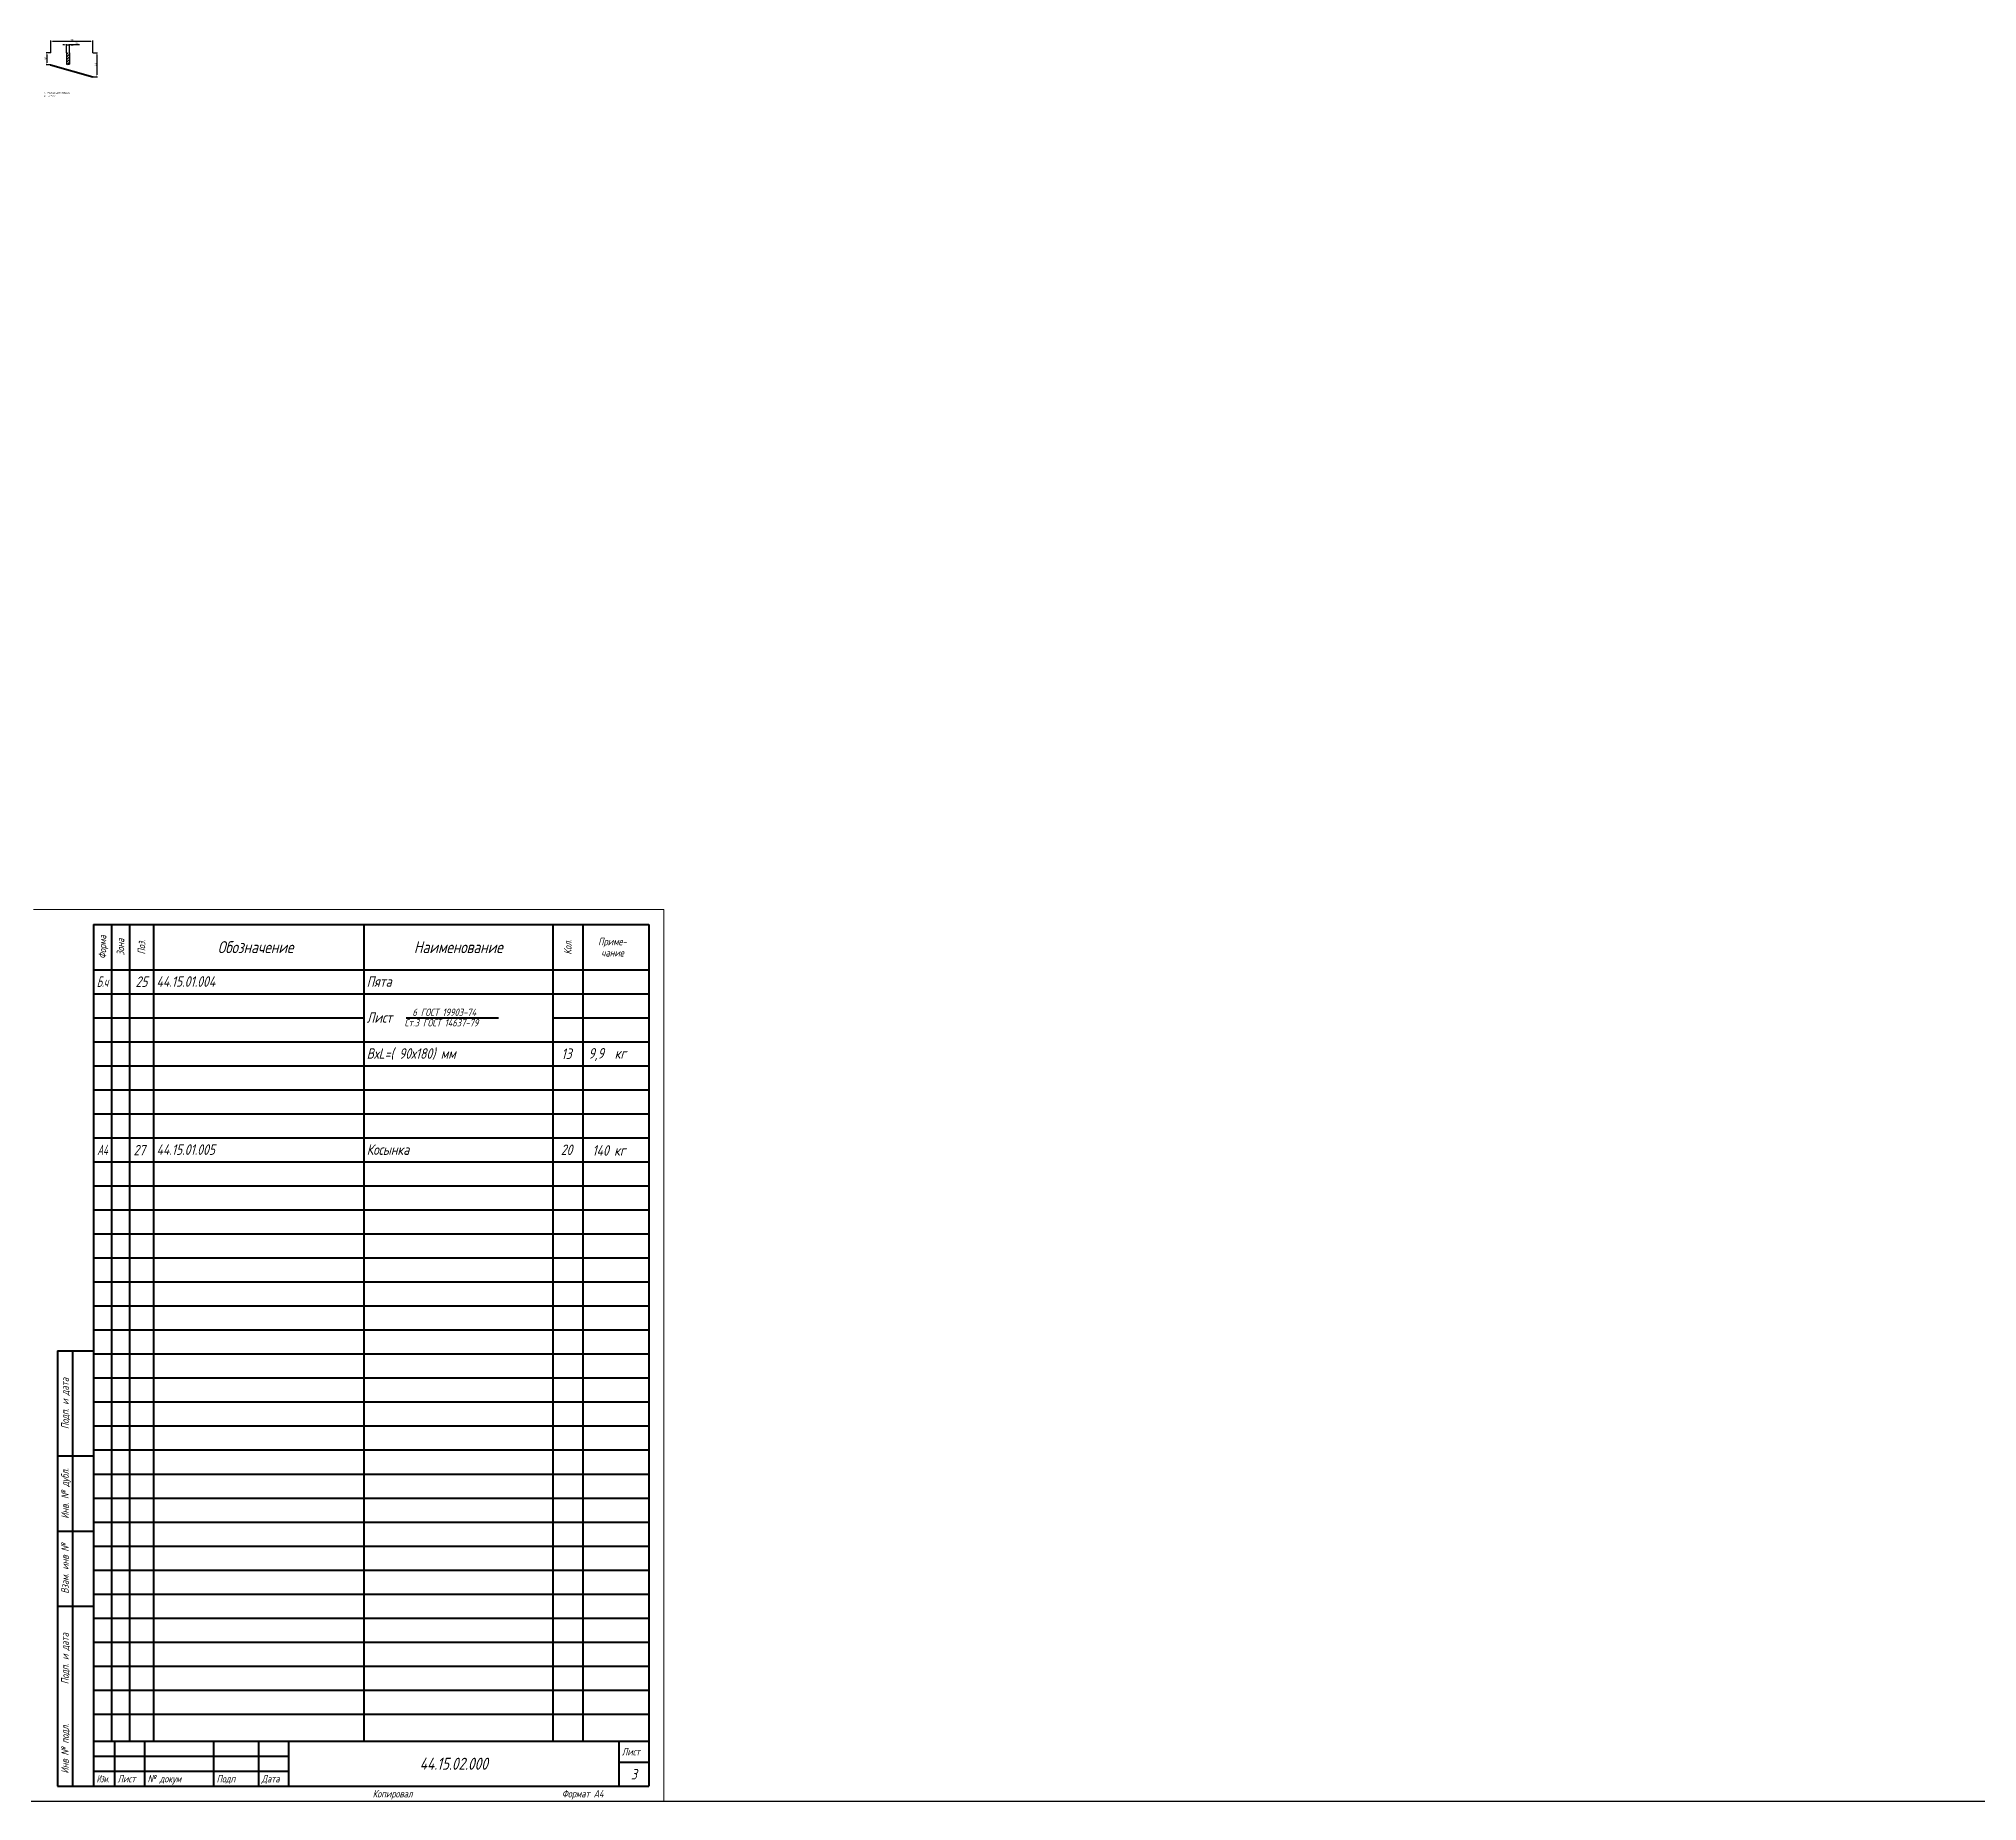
# Model space of a CAD drawing. Header units: millimetres. Extents: x -80926 to 207199, y -554506 to -32322.
# Drawn here: x 1434 to 14348, y -297529 to -285787 of the extents above; entities that cross this region are included whole.
import ezdxf
from ezdxf.enums import TextEntityAlignment as Align

# ---------------------------------------------------------------- set-up
doc = ezdxf.new("R2010")
doc.units = ezdxf.units.MM
doc.layers.add('DIM', color=5, linetype='Continuous', lineweight=15)
doc.layers.add('KORP', color=200, linetype='Continuous', lineweight=40)
doc.styles.add('GOST 2.304', font='CS_Gost2304.shx', dxfattribs={"oblique": 15})
doc.dimstyles.new('GOST', dxfattribs={"dimscale": 0, "dimtxt": 3, "dimasz": 3, "dimexe": 1.25, "dimexo": 0, "dimtad": 1, "dimtoh": 1, "dimdec": 3, "dimtxsty": 'GOST 2.304', "dimcen": 5, "dimadec": 3, "dimazin": 2, "dimtfac": 0.75, "dimtdec": 4, "dimtmove": 1, "dimatfit": 3, "dimfxl": 0, "dimtolj": 1, "dimarcsym": 0})

# ---------------------------------------------------------------- blocks, each defined once
blk = doc.blocks.new('*D170')
at = {"layer": 'Defpoints', "color": 0, "ltscale": 20}
for p in [(1514, -285880), (1794, -285803), (1794, -285880)]:
    blk.add_point(p, dxfattribs=at)
at = {"layer": 'DIM', "color": 0, "lineweight": -2, "ltscale": 20}
for p, q in [((1514, -285880), (1514, -285798)), ((1526, -285803), (1782, -285803)), ((1794, -285880), (1794, -285798))]:
    blk.add_line(p, q, dxfattribs=at)
at = {"layer": 'DIM', "color": 0, "ltscale": 20}
for points in [[(1526, -285801), (1526, -285805), (1514, -285803)], [(1782, -285801), (1782, -285805), (1794, -285803)]]:
    blk.add_solid(points, dxfattribs=at)
at = {"layer": 'DIM', "color": 0, "ltscale": 20, "insert": (1654, -285795), "char_height": 12, "attachment_point": 5, "style": 'GOST 2.304'}
blk.add_mtext('\\A1;280', dxfattribs=at)
blk = doc.blocks.new('*D171')
at = {"layer": 'Defpoints', "color": 0, "ltscale": 20}
for p in [(1794, -285880), (1794, -286040), (1821, -286040)]:
    blk.add_point(p, dxfattribs=at)
at = {"layer": 'DIM', "color": 0, "lineweight": -2, "ltscale": 20}
for p, q in [((1794, -285880), (1826, -285880)), ((1821, -285892), (1821, -286028)), ((1794, -286040), (1826, -286040))]:
    blk.add_line(p, q, dxfattribs=at)
at = {"layer": 'DIM', "color": 0, "ltscale": 20}
for points in [[(1819, -285892), (1823, -285892), (1821, -285880)], [(1819, -286028), (1823, -286028), (1821, -286040)]]:
    blk.add_solid(points, dxfattribs=at)
at = {"layer": 'DIM', "color": 0, "ltscale": 20, "insert": (1812, -285960), "char_height": 12, "attachment_point": 5, "rotation": 90, "style": 'GOST 2.304'}
blk.add_mtext('\\A1;160', dxfattribs=at)
blk = doc.blocks.new('*D172')
at = {"layer": 'Defpoints', "color": 0, "ltscale": 20}
for p in [(1514, -285880), (1488, -285960), (1514, -285960)]:
    blk.add_point(p, dxfattribs=at)
at = {"layer": 'DIM', "color": 0, "lineweight": -2, "ltscale": 20}
for p, q in [((1514, -285880), (1483, -285880)), ((1488, -285892), (1488, -285948)), ((1514, -285960), (1483, -285960))]:
    blk.add_line(p, q, dxfattribs=at)
at = {"layer": 'DIM', "color": 0, "ltscale": 20}
for points in [[(1486, -285892), (1490, -285892), (1488, -285880)], [(1486, -285948), (1490, -285948), (1488, -285960)]]:
    blk.add_solid(points, dxfattribs=at)
at = {"layer": 'DIM', "color": 0, "ltscale": 20, "insert": (1480, -285920), "char_height": 12, "attachment_point": 5, "rotation": 90, "style": 'GOST 2.304'}
blk.add_mtext('\\A1;80', dxfattribs=at)
blk = doc.blocks.new('*D173')
at = {"color": 0, "lineweight": -2, "ltscale": 20}
for p, q in [((1607, -285828), (1595, -285828)), ((1619, -285880), (1619, -285823)), ((1619, -285828), (1639, -285828)), ((1619, -285828), (1639, -285828)), ((1639, -285880), (1639, -285823)), ((1705, -285828), (1639, -285828)), ((1651, -285828), (1663, -285828))]:
    blk.add_line(p, q, dxfattribs=at)
at = {"color": 0, "ltscale": 20}
for points in [[(1607, -285826), (1607, -285830), (1619, -285828)], [(1651, -285826), (1651, -285830), (1639, -285828)]]:
    blk.add_solid(points, dxfattribs=at)
at = {"layer": 'Defpoints', "color": 0, "ltscale": 20}
for p in [(1619, -285880), (1639, -285828), (1639, -285880)]:
    blk.add_point(p, dxfattribs=at)
at = {"color": 0, "ltscale": 20, "insert": (1687, -285819), "char_height": 12, "attachment_point": 5, "style": 'GOST 2.304'}
blk.add_mtext('\\A1;20*', dxfattribs=at)

msp = doc.modelspace()

# ---------------------------------------------------------------- hatches: boundary and pattern name
at = {"ltscale": 20}
h = msp.add_hatch(dxfattribs=at)
h.set_pattern_fill('ANSI31', color=256, scale=4, style=0)
h.set_pattern_definition([(45, (-1449.464, 851.141), (-8.9802561, 8.9802561), [])])
edge = h.paths.add_edge_path()
edge.add_line((1639.0616, -285880.1067), (1619.0616, -285880.1067))
edge.add_line((1619.0616, -285880.1067), (1619.0616, -285956.8029))
edge.add_spline(control_points=[(1619.0616, -285956.8029), (1620.9851, -285956.9455), (1624.4614, -285952.7041), (1628.9964, -285959.4931), (1634.1891, -285954.4678), (1637.5175, -285956.8079), (1639.0616, -285956.8029)], knot_values=[0, 0, 0, 0, 5.7863347821, 10.9332221712, 16.714926135, 21.3472376529, 21.3472376529, 21.3472376529, 21.3472376529], degree=3, periodic=0)
edge.add_line((1639.0616, -285956.8029), (1639.0616, -285880.1067))

# ---------------------------------------------------------------- linework, layer by layer
for p, q in [((1619.0616, -285880.1067), (1619.0616, -285956.8029)), ((1639.0616, -285880.1067), (1639.0616, -285956.8029))]:
    msp.add_line(p, q, dxfattribs=at)
at = {"color": 7, "linetype": 'Continuous', "lineweight": 0, "ltscale": 20}
for p, q in [((1398.8464, -291588.7465), (5598.8464, -291588.7465)), ((5598.3811, -291588.7465), (5598.3811, -297528.7465)), ((5598.8464, -291588.7465), (5598.8464, -297528.7465)), ((1398.8464, -297528.7465), (5598.8464, -297528.7465)), ((1398.8464, -297528.7465), (5598.8464, -297528.7465))]:
    msp.add_line(p, q, dxfattribs=at)
at = {"color": 7, "linetype": 'Continuous', "lineweight": 100, "ltscale": 20}
for p, q in [((1798.8464, -291688.7465), (1798.8464, -297428.7465)), ((1798.8464, -291688.7465), (5498.8464, -291688.7465)), ((1918.8464, -291688.7465), (1918.8464, -297128.7465)), ((2038.8464, -291688.7465), (2038.8464, -297128.7465)), ((2198.8464, -291688.7465), (2198.8464, -297128.7465)), ((3598.8464, -291688.7465), (3598.8464, -297128.7465)), ((4858.8464, -291688.7465), (4858.8464, -297128.7465)), ((5058.8464, -291688.7465), (5058.8464, -297128.7465)), ((5498.8464, -291688.7465), (5498.8464, -297428.7465)), ((1798.8464, -291988.7465), (5498.8464, -291988.7465)), ((1558.8464, -294528.7465), (1558.8464, -297428.7465)), ((1558.8464, -294528.7465), (1798.8464, -294528.7465)), ((1658.8464, -294528.7465), (1658.8464, -297428.7465)), ((1558.8464, -295228.7465), (1798.8464, -295228.7465)), ((1558.8464, -295728.7465), (1798.8464, -295728.7465)), ((1558.8464, -296228.7465), (1798.8464, -296228.7465)), ((1798.8464, -297128.7465), (5498.8464, -297128.7465)), ((1938.8464, -297128.7465), (1938.8464, -297428.7465)), ((2138.8464, -297128.7465), (2138.8464, -297428.7465)), ((2598.8464, -297128.7465), (2598.8464, -297428.7465)), ((2598.8464, -297128.7465), (2598.8464, -297428.7465)), ((2898.8464, -297128.7465), (2898.8464, -297428.7465)), ((2898.8464, -297128.7465), (2898.8464, -297428.7465)), ((3098.8464, -297128.7465), (3098.8464, -297428.7465)), ((3098.8464, -297128.7465), (3098.8464, -297428.7465)), ((5298.8464, -297128.7465), (5298.8464, -297428.7465)), ((1558.8464, -297428.7465), (5498.8464, -297428.7465)), ((1558.8464, -297428.7465), (5498.8464, -297428.7465))]:
    msp.add_line(p, q, dxfattribs=at)
at = {"color": 7, "linetype": 'Continuous', "lineweight": 50, "ltscale": 20}
for p, q in [((1798.8464, -292148.7465), (5498.8464, -292148.7465)), ((1798.8464, -292308.7465), (3598.8464, -292308.7465)), ((3881.6076, -292308.7465), (4496.4902, -292308.7465)), ((4858.8464, -292308.7465), (5498.8464, -292308.7465)), ((1798.8464, -292468.7465), (5498.8464, -292468.7465)), ((1798.8464, -292628.7465), (4858.8464, -292628.7465)), ((4858.8464, -292628.7465), (5498.8464, -292628.7465)), ((1798.8464, -292788.7465), (5498.8464, -292788.7465)), ((1798.8464, -292948.7465), (4858.8464, -292948.7465)), ((4858.8464, -292948.7465), (5498.8464, -292948.7465)), ((1798.8464, -293108.7465), (5498.8464, -293108.7465)), ((1798.8464, -293268.7465), (5498.8464, -293268.7465)), ((1798.8464, -293428.7465), (5498.8464, -293428.7465)), ((1798.8464, -293588.7465), (5498.8464, -293588.7465)), ((1798.8464, -293748.7465), (5498.8464, -293748.7465)), ((1798.8464, -293908.7465), (4858.8464, -293908.7465)), ((4858.8464, -293908.7465), (5498.8464, -293908.7465)), ((1798.8464, -294068.7465), (5498.8464, -294068.7465)), ((1798.8464, -294228.7465), (4858.8464, -294228.7465)), ((4858.8464, -294228.7465), (5498.8464, -294228.7465)), ((1798.8464, -294388.7465), (5498.8464, -294388.7465)), ((1798.8464, -294548.7465), (5498.8464, -294548.7465)), ((1798.8464, -294708.7465), (5498.8464, -294708.7465)), ((1798.8464, -294868.7465), (5498.8464, -294868.7465)), ((1798.8464, -295028.7465), (5498.8464, -295028.7465)), ((1798.8464, -295188.7465), (5498.8464, -295188.7465)), ((1798.8464, -295348.7465), (5498.8464, -295348.7465)), ((1798.8464, -295508.7465), (5498.8464, -295508.7465)), ((1798.8464, -295668.7465), (5498.8464, -295668.7465)), ((1798.8464, -295828.7465), (5498.8464, -295828.7465)), ((1798.8464, -295988.7465), (5498.8464, -295988.7465)), ((1798.8464, -296148.7465), (5498.8464, -296148.7465)), ((1798.8464, -296308.7465), (5498.8464, -296308.7465)), ((1798.8464, -296468.7465), (5498.8464, -296468.7465)), ((1798.8464, -296628.7465), (5498.8464, -296628.7465)), ((1798.8464, -296788.7465), (5498.8464, -296788.7465)), ((1798.8464, -296948.7465), (5498.8464, -296948.7465)), ((1798.8464, -297228.7465), (3098.8464, -297228.7465)), ((1798.8464, -297228.7465), (3098.8464, -297228.7465)), ((1798.8464, -297328.7465), (3098.8464, -297328.7465)), ((1798.8464, -297328.7465), (3098.8464, -297328.7465)), ((5298.8464, -297268.7465), (5498.8464, -297268.7465))]:
    msp.add_line(p, q, dxfattribs=at)
at = {"color": 7, "linetype": 'Continuous', "ltscale": 20}
msp.add_line((3870.8464, -294708.7465), (4500.1509, -294708.7465), dxfattribs=at)
msp.add_line((-15400.6882, -297528.7465), (39199.3118, -297528.7465))
at = {"ltscale": 20, "start_tangent": (0.9972624395, -0.0739434024), "end_tangent": (0.9999947849, 0.0032295656)}
msp.add_spline([(1619.0616, -285956.8029), (1624.5219, -285954.8879), (1628.9754, -285957.4679), (1634.5274, -285955.8545), (1639.0616, -285956.8029)], degree=3, dxfattribs=at)
at = {"layer": 'KORP', "ltscale": 20}
msp.add_line((1513.665, -285960.1067), (1793.665, -286040.1067), dxfattribs=at)

# ---------------------------------------------------------------- texts
at = {"color": 7, "linetype": 'Continuous', "ltscale": 20, "style": 'GOST 2.304', "oblique": 15}
for s, p in [('Форма', (1858.8464, -291838.7465)), ('Зона', (1978.8464, -291838.7465)), ('Поз.', (2118.8464, -291838.7465)), ('Кол.', (4958.8464, -291838.7465)), ('Подп. и дата', (1608.8464, -294878.7465)), ('Инв. № дубл.', (1608.8464, -295478.7465)), ('Взам. инв №', (1608.8464, -295978.7465)), ('Подп. и дата', (1608.8464, -296578.7465)), ('Инв № подл.', (1608.8464, -297178.7465))]:
    msp.add_text(s, height=50, rotation=90, dxfattribs=at).set_placement(p, align=Align.MIDDLE_CENTER)
for s, height, p in [('Обозначение ', 80, (2898.8464, -291838.7465)), ('Наименование', 80, (4228.8464, -291838.7465)), ('25', 70, (2118.8464, -292068.7465)), ('13', 70, (4950.2047, -292548.7465)), ('27', 70, (2103.973, -293190.947)), ('20', 70, (4950.2047, -293188.7465)), ('44.15.02.000', 80, (4198.8464, -297278.7465)), ('3', 70, (5398.8464, -297348.7465))]:
    msp.add_text(s, height=height, dxfattribs=at).set_placement(p, align=Align.MIDDLE_CENTER)
for s, height, p in [('Приме-', 50, (5160.7214, -291826.2465)), ('чание', 50, (5181.6573, -291901.2465)), ('Лист ', 70, (3618.8464, -292342.5488)), ('Ст.3 ГОСТ 14637-79', 49, (3870.8464, -292367.0646)), ('6 ГОСТ 19903-74', 49, (3923.3487, -292297.0646))]:
    msp.add_text(s, height=height, dxfattribs=at).set_placement(p)
at = {"color": 7, "linetype": 'Continuous', "ltscale": 20, "style": 'GOST 2.304', "oblique": 15, "width": 0.751184}
for s, p in [('Б.ч', (1858.8464, -292068.7465)), ('А4', (1858.8464, -293188.7465))]:
    msp.add_text(s, height=70, dxfattribs=at).set_placement(p, align=Align.MIDDLE_CENTER)
at = {"color": 7, "linetype": 'Continuous', "ltscale": 20, "style": 'GOST 2.304', "oblique": 15}
for s, height, p in [('44.15.01.004', 70, (2218.8464, -292067.5488)), ('Пята', 70, (3618.8464, -292067.5488)), ('BхL=( 90х180) мм', 70, (3618.8464, -292547.5488)), ('9,9  кг', 70, (5096.768, -292546.1348)), ('44.15.01.005', 70, (2218.8464, -293187.5488)), ('Косынка', 70, (3618.8464, -293187.5488)), (' 140 кг', 70, (5086.1802, -293192.9172)), ('№ докум', 50, (2158.8464, -297378.7465)), ('№ докум', 50, (2158.8464, -297378.7465)), ('Подп', 50, (2618.8464, -297378.7465)), ('Подп', 50, (2618.8464, -297378.7465)), ('Копировал', 50, (3658.8464, -297478.7465)), ('Формат А4', 50, (4918.8464, -297478.7465))]:
    msp.add_text(s, height=height, dxfattribs=at).set_placement(p, align=Align.MIDDLE_LEFT)
for s, width, p in [('Лист', 0.90868, (5318.8464, -297198.7465)), ('Изм.', 0.644882, (1818.8464, -297378.7465)), ('Лист', 0.90868, (1958.8464, -297378.7465)), ('Дата', 0.816995, (2918.8464, -297378.7465)), ('Дата', 0.816995, (2918.8464, -297378.7465))]:
    msp.add_text(s, height=50, dxfattribs=dict(at, width=width)).set_placement(p, align=Align.MIDDLE_LEFT)
at = {"layer": 'KORP', "ltscale": 20, "insert": (1468.971, -286140.6805), "char_height": 12, "width": 427.966666, "attachment_point": 1, "style": 'GOST 2.304'}
msp.add_mtext('1. *Размер для справок.\\P2. %%PJT17/2.', dxfattribs=at)

# ---------------------------------------------------------------- dimensions: what is measured, and where the dimension line sits
at = {"ltscale": 20}
dim = msp.add_linear_dim(base=(1639.0616, -285827.5477), p1=(1619.0616, -285880.1067), p2=(1639.0616, -285880.1067), text='20*', dimstyle='GOST', override={"dimscale": 4, "dimlfac": 1, "dimtxsty": 'GOST 2.304', "dimsah": 1, "dimtolj": 1}, dxfattribs=at)
dim.commit()
dim.dimension.update_dxf_attribs({"geometry": '*D173', "text_midpoint": (1686.9207, -285825.2425), "dimtype": 160})
at = {"layer": 'DIM', "ltscale": 20}
for base, p1, p2, picture, middle in [((1488.4374, -285960.1067), (1513.665, -285880.1067), (1513.665, -285960.1067), '*D172', (1479.9374, -285920.1067)), ((1820.9205, -286040.1067), (1793.665, -285880.1067), (1793.665, -286040.1067), '*D171', (1812.4205, -285960.1067))]:
    dim = msp.add_linear_dim(base=base, p1=p1, p2=p2, angle=90, dimstyle='GOST', override={"dimscale": 4, "dimsah": 1}, dxfattribs=at)
    dim.commit()
    dim.dimension.update_dxf_attribs({"geometry": picture, "text_midpoint": middle})
dim = msp.add_linear_dim(base=(1793.665, -285803.3413), p1=(1513.665, -285880.1067), p2=(1793.665, -285880.1067), dimstyle='GOST', override={"dimscale": 4, "dimlfac": 1, "dimtxsty": 'GOST 2.304', "dimsah": 1, "dimtolj": 1}, dxfattribs=at)
dim.commit()
dim.dimension.update_dxf_attribs({"geometry": '*D170', "text_midpoint": (1653.665, -285794.8413)})

doc.saveas('drawing.dxf')
